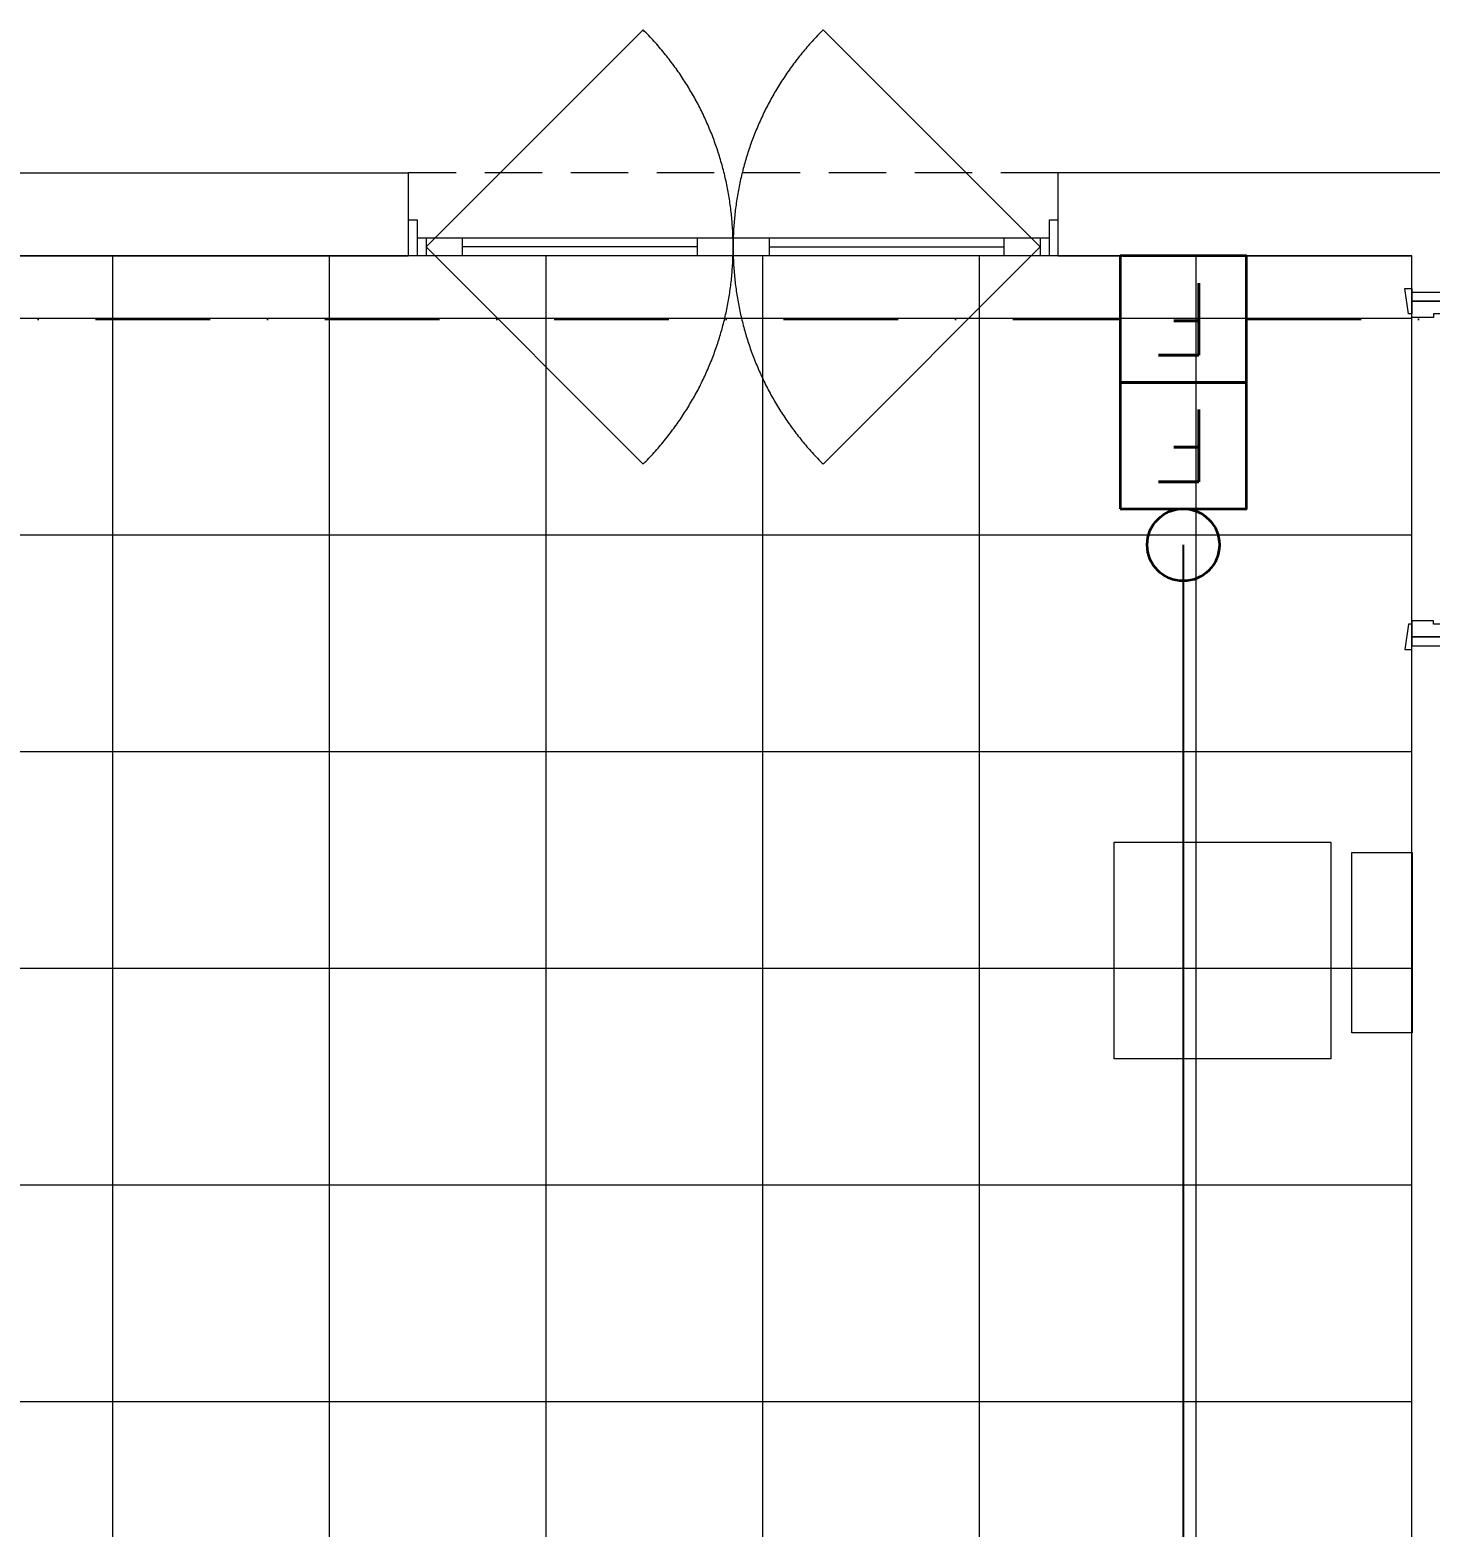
# Model space of a CAD drawing. Header units: inches. Extents: x -246178 to 57169, y -29325 to 19878.
# Drawn here: x 42371 to 46248, y 5053 to 9199 of the extents above; entities that cross this region are included whole.
import ezdxf
from ezdxf.enums import TextEntityAlignment as Align

# ---------------------------------------------------------------- set-up
doc = ezdxf.new("R2010")
doc.units = ezdxf.units.IN
doc.header["$LTSCALE"] = 25
doc.header["$MEASUREMENT"] = 0
for name, pattern in [('00-Ground Floor$0$DASHED', [0.75, 0.5, -0.25]), ('00-Ground Floor$0$HIDDEN', [9.525, 6.35, -3.175]), ('DASHDOT', [25.4, 12.7, -6.35, 0, -6.35])]:
    doc.linetypes.add(name, pattern=pattern)
doc.layers.get('0').update_dxf_attribs({"color": 8})
for name, color, linetype, lineweight in [('00-Ground Floor$0$Aluminum', 251, 'Continuous', 5), ('00-Ground Floor$0$Frame', 252, 'Continuous', 9), ('00-Ground Floor$0$LOADING', 253, 'Continuous', 5), ('00-Ground Floor$0$Proj', 251, 'Continuous', 5), ('00-Ground Floor$0$Walls', 251, 'Continuous', 5), ('00-Ground Floor$0$Wooden Joinery', 251, 'Continuous', 5), ('E-LITE-CLNG-CNDT', 6, 'DASHDOT', 35), ('F-ALRM-CLNG-CNDT', 51, 'DASHDOT', 25), ('F-ALRM-CNDT-SPLY', 43, 'POWER SUPPLY', 25), ('F-ALRM-WALL @ 100', 33, 'Continuous', 35)]:
    doc.layers.add(name, color=color, linetype=linetype, lineweight=lineweight)
doc.layers.add('00-Ground Floor$0$Meubles', color=7, linetype='Continuous', lineweight=5, true_color=0xa6b1d3)
doc.styles.add('DC_Simplex', font='SIMPLEX.shx', dxfattribs={"width": 0.7})
doc.styles.get("Standard").update_dxf_attribs({"font": 'arial.ttf'})
doc.linetypes.add('POWER SUPPLY', pattern='A,50.8,-4,["PS",Standard,S=4.5,R=0,X=0,Y=-2.25],-11', length=65.8)

# ---------------------------------------------------------------- blocks, each defined once
blk = doc.blocks.new('00-Ground Floor$0$A$C72370EFE')
at = {"layer": '00-Ground Floor$0$Wooden Joinery'}
for p, q in [((-0.01, -0.04), (-0.02, -0.04)), ((-0.01, -0.03), (-0.01, -0.07)), ((0, -0.03), (-0.01, -0.03)), ((0.04, -0.03), (0.05, -0.03)), ((0.05, -0.03), (0.05, -0.07)), ((0.05, -0.04), (0.06, -0.04)), ((-0.05, -0.07), (-0.05, -0.16)), ((-0.03, -0.07), (-0.03, -0.16)), ((-0.01, -0.06), (-0.02, -0.06)), ((0, -0.07), (-0.01, -0.07)), ((0.04, -0.07), (0.05, -0.07)), ((0.05, -0.06), (0.06, -0.06)), ((0.07, -0.07), (0.07, -0.16)), ((0.09, -0.07), (0.09, -0.16)), ((-0.01, -0.17), (-0.02, -0.17)), ((-0.01, -0.19), (-0.02, -0.19)), ((-0.01, -0.17), (-0.01, -0.19)), ((0.05, -0.17), (0.06, -0.17)), ((0.05, -0.17), (0.05, -0.19)), ((0.05, -0.19), (0.06, -0.19))]:
    blk.add_line(p, q, dxfattribs=at)
for centre, radius, start, end in [((-0.02, -0.07), 0.03, 90, 180), ((0.06, -0.07), 0.03, 0, 90), ((-0.02, -0.07), 0.01, 90, 180), ((0.06, -0.07), 0.01, 0, 90), ((-0.02, -0.16), 0.03, 180, 270), ((-0.02, -0.16), 0.01, 180, 270), ((0.06, -0.16), 0.01, 270, 0), ((0.06, -0.16), 0.03, 270, 0)]:
    blk.add_arc(centre, radius, start, end, dxfattribs=at)
blk = doc.blocks.new('00-Ground Floor$0$A$C5DAD61B4')
at = {"layer": '00-Ground Floor$0$Wooden Joinery'}
for points in [[(80, 959.1), (80, 969.1), (10, 979.1), (10, 959.1)], [(940, 959.1), (940, 969.1), (1010, 979.1), (1010, 959.1)], [(70, 859.1), (70, 849.1), (0, 839.1), (0, 859.1)], [(120, 859.1), (120, 0), (80, 0), (80, 859.1)], [(950, 859.1), (950, 849.1), (1020, 839.1), (1020, 859.1)]]:
    blk.add_lwpolyline(points, close=True, dxfattribs=at)
for points in [[(45, 859.1), (45, 959.1), (20, 959.1), (20, 859.1), (45, 859.1)], [(45, 859.1), (80, 859.1), (80, 899.1), (90, 899.1), (90, 959.1), (45, 959.1), (45, 859.1)], [(975, 859.1), (940, 859.1), (940, 899.1), (930, 899.1), (930, 959.1), (975, 959.1), (975, 859.1)], [(975, 859.1), (975, 959.1), (1000, 959.1), (1000, 859.1), (975, 859.1)]]:
    blk.add_lwpolyline(points, dxfattribs=at)
blk.add_arc((80, 859.1), 860, 272.666, 0, dxfattribs=at)
at = {"layer": '00-Ground Floor$0$Wooden Joinery', "xscale": 999.9999999998854, "yscale": 999.9999999998854, "zscale": 999.9999999998854, "rotation": 180}
blk.add_blockref('00-Ground Floor$0$A$C72370EFE', (120, 0), dxfattribs=at)
blk = doc.blocks.new('00-Ground Floor$0$SHOULDER WHEEL')
at = {"layer": '00-Ground Floor$0$Meubles', "elevation": 0}
for points in [[(-946167.7, -380007.7), (-945567.5, -380007.7), (-945567.5, -380607.7), (-946167.7, -380607.7)], [(-946392.1, -380080), (-946225.5, -380080), (-946225.5, -380579.6), (-946392.1, -380579.6)]]:
    blk.add_lwpolyline(points, close=True, dxfattribs=at)
blk = doc.blocks.new('00-Ground Floor$0$A$C05D61FA0')
at = {"color": 254}
for p, q in [((46197.9, 8572.6, 0), (37177.9, 8572.6, 0)), ((46197.9, -847.4, 0), (46197.9, 8572.6, 0))]:
    blk.add_line(p, q, dxfattribs=at)
at = {"color": 254, "linetype": 'Continuous'}
for p, q in [((42600, -847.4), (42600, 8572.6)), ((43200, -847.4), (43200, 8572.6)), ((43800, -847.4), (43800, 8572.6)), ((44400, -847.4), (44400, 8572.6)), ((45000, -847.4), (45000, 8572.6)), ((45600, -847.4), (45600, 8572.6)), ((37177.9, 8400), (46197.9, 8400)), ((37177.9, 7800), (46197.9, 7800)), ((37177.9, 7200), (46197.9, 7200)), ((37177.9, 6600), (46197.9, 6600)), ((37177.9, 6000), (46197.9, 6000)), ((37177.9, 5400), (46197.9, 5400))]:
    blk.add_line(p, q, dxfattribs=at)
blk = doc.blocks.new('00-Ground Floor$0$A$Ce9e1c4c3')
at = {"layer": '00-Ground Floor$0$Frame'}
blk.add_blockref('00-Ground Floor$0$A$C05D61FA0', (-100000, 0), dxfattribs=at)
blk = doc.blocks.new('00-Ground Floor')
at = {"layer": '00-Ground Floor$0$Aluminum', "linetype": '00-Ground Floor$0$DASHED', "ltscale": 300}
for p, q in [((43467.9, 8597.6, 0), (44069, 9198.6, 0)), ((45167.9, 8597.6, 0), (44566.9, 9198.6, 0)), ((43467.9, 8597.6, 0), (44069, 7996.5, 0)), ((45167.9, 8597.6, 0), (44566.9, 7996.5, 0))]:
    blk.add_line(p, q, dxfattribs=at)
at = {"layer": '00-Ground Floor$0$Aluminum'}
for p, q in [((43417.9, 8672.6, 0), (43442.9, 8672.6, 0)), ((43442.9, 8672.6, 0), (43442.9, 8572.6, 0)), ((45192.9, 8672.6, 0), (45192.9, 8572.6, 0)), ((45192.9, 8672.6, 0), (45217.9, 8672.6, 0)), ((43442.9, 8622.6, 0), (45192.9, 8622.6, 0)), ((43467.9, 8622.6, 0), (43467.9, 8572.6, 0)), ((43567.9, 8622.6, 0), (43567.9, 8572.6, 0)), ((44217.9, 8597.6, 0), (43567.9, 8597.6, 0)), ((44217.9, 8622.6, 0), (44217.9, 8572.6, 0)), ((44317.9, 8622.6, 0), (44317.9, 8572.6, 0)), ((44417.9, 8622.6, 0), (44417.9, 8572.6, 0)), ((44417.9, 8597.6, 0), (45067.9, 8597.6, 0)), ((45067.9, 8622.6, 0), (45067.9, 8572.6, 0)), ((45167.9, 8622.6, 0), (45167.9, 8572.6, 0)), ((45217.9, 8572.6, 0), (43417.9, 8572.6, 0))]:
    blk.add_line(p, q, dxfattribs=at)
at = {"layer": '00-Ground Floor$0$Aluminum', "linetype": '00-Ground Floor$0$DASHED', "ltscale": 300}
for centre, start, end in [((43467.9, 8597.6, 0), 315, 45), ((45167.9, 8597.6, 0), 135, 225)]:
    blk.add_arc(centre, 850, start, end, dxfattribs=at)
at = {"layer": '00-Ground Floor$0$Proj', "linetype": '00-Ground Floor$0$HIDDEN'}
blk.add_line((45217.9, 8802.6, 0), (43417.9, 8802.6, 0), dxfattribs=at)
at = {"layer": '00-Ground Floor$0$Walls'}
for p, q in [((41809.9, 8802.6, 0), (43417.9, 8802.6, 0)), ((43417.9, 8802.6, 0), (43417.9, 8572.6, 0)), ((45217.9, 8572.6, 0), (45217.9, 8802.6, 0)), ((48367.4, 8802.6, 0), (45217.9, 8802.6, 0)), ((41794.2, 8572.6, 0), (43417.9, 8572.6, 0)), ((45217.9, 8572.6, 0), (46197.9, 8572.6, 0)), ((46197.9, 8472.6, 0), (46197.9, 8572.6, 0)), ((46197.9, 8472.6, 0), (46297.9, 8472.6, 0)), ((46197.9, 7492.6, 0), (46297.9, 7492.6, 0)), ((46197.9, 5002.6, 0), (46197.9, 7492.6, 0))]:
    blk.add_line(p, q, dxfattribs=at)
at = {"color": 254}
blk.add_blockref('00-Ground Floor$0$A$Ce9e1c4c3', (100000, 0), dxfattribs=at)
at = {"layer": '00-Ground Floor$0$LOADING', "rotation": 180}
blk.add_blockref('00-Ground Floor$0$SHOULDER WHEEL', (-900194.1, -373658.6), dxfattribs=at)
at = {"layer": '00-Ground Floor$0$Wooden Joinery', "xscale": -1, "rotation": 90}
blk.add_blockref('00-Ground Floor$0$A$C5DAD61B4', (47157, 8492.6, 0), dxfattribs=at)
blk = doc.blocks.new('*U16')
blk.add_lwpolyline([(-1.75, -3.5), (1.75, -3.5), (1.75, 0), (-1.75, 0)], close=True)
at = {"color": 6, "style": 'DC_Simplex'}
blk.add_text('F', height=2, rotation=180, dxfattribs=at).set_placement((0, -1.75), align=Align.MIDDLE_CENTER)
blk = doc.blocks.new('*U15')
blk.add_lwpolyline([(-1.75, -3.5), (1.75, -3.5), (1.75, 0), (-1.75, 0)], close=True)
blk.add_circle((0, -4.5), 1)
at = {"color": 6, "style": 'DC_Simplex'}
blk.add_text('F', height=2, rotation=180, dxfattribs=at).set_placement((0, -1.75), align=Align.MIDDLE_CENTER)

msp = doc.modelspace()

# ---------------------------------------------------------------- linework, layer by layer
at = {"layer": 'F-ALRM-CLNG-CNDT'}
msp.add_lwpolyline([(41206.8, 6405.4), (41206.8, 8322.6, -0.414214), (41281.8, 8397.6), (45389.5, 8397.6)], format="xyb", dxfattribs=at)
at = {"layer": 'F-ALRM-CLNG-CNDT', "elevation": 0}
msp.add_lwpolyline([(45739.5, 8397.6), (47625.7, 8397.6, -0.414214), (47700.7, 8322.6), (47700.7, 7111.4)], format="xyb", dxfattribs=at)
at = {"layer": 'F-ALRM-CNDT-SPLY', "elevation": 0}
msp.add_lwpolyline([(45564.5, 7772.6), (45564.5, -2172.4)], dxfattribs=at)

# ---------------------------------------------------------------- block references
at = {"layer": 'E-LITE-CLNG-CNDT'}
msp.add_blockref('00-Ground Floor', (0, 0), dxfattribs=at)
at = {"layer": 'F-ALRM-WALL @ 100', "xscale": 100, "yscale": 100, "zscale": 100}
for name, p in [('*U16', (45564.5, 8572.6, 0)), ('*U15', (45564.5, 8222.6, 0))]:
    msp.add_blockref(name, p, dxfattribs=at)

doc.saveas('drawing.dxf')
